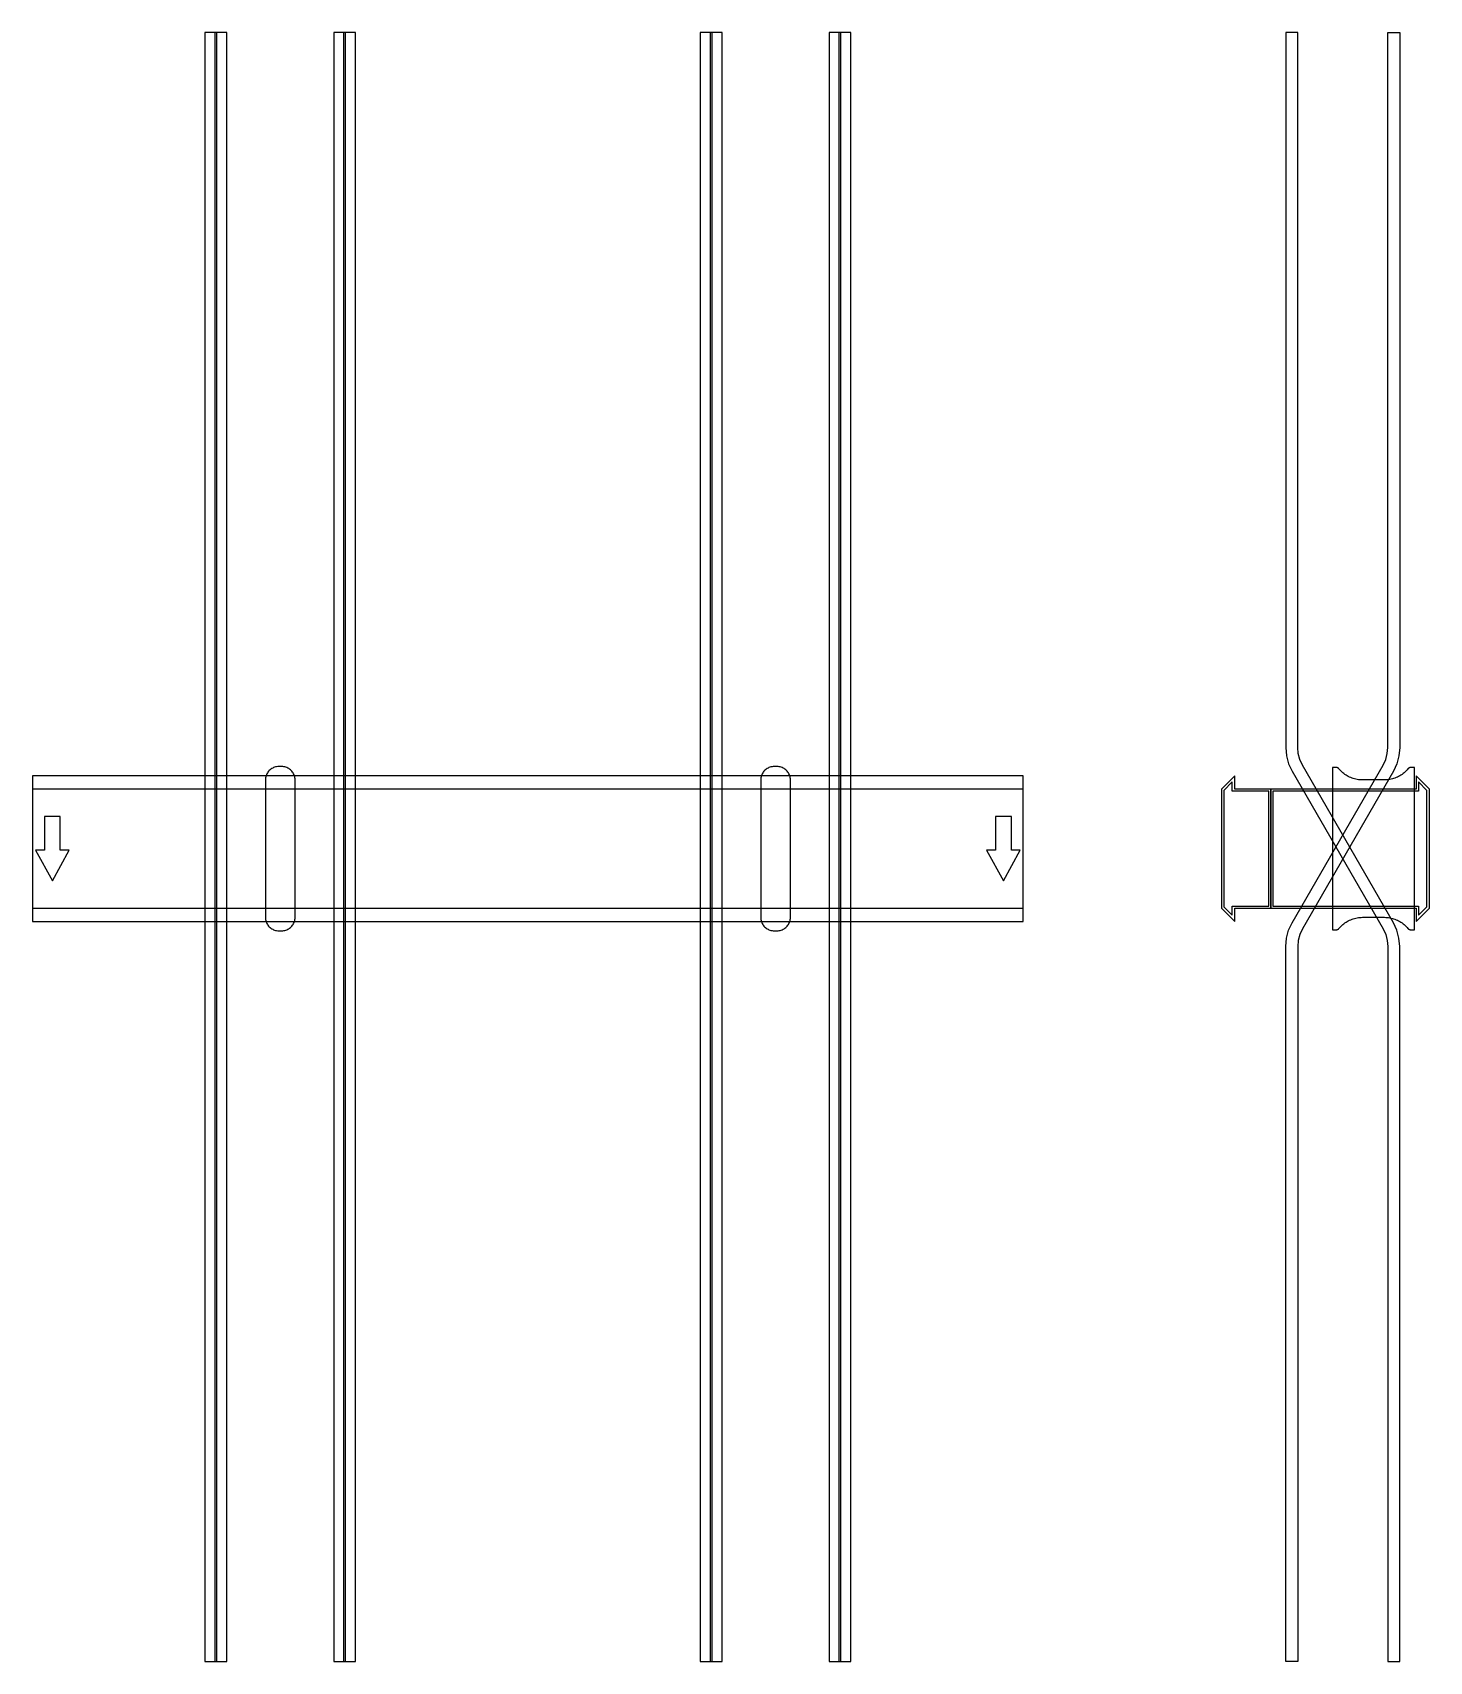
# Model space of a CAD drawing. Extents: x 0 to 1410, y -820 to 823.
import ezdxf

# ---------------------------------------------------------------- set-up
doc = ezdxf.new("R2010")
doc.units = 0
doc.layers.add('Halfen', color=7, linetype='CONTINUOUS')

msp = doc.modelspace()

# ---------------------------------------------------------------- linework, layer by layer
at = {"layer": 'Halfen', "color": 7}
for points in [[(186, -819.914), (186, 823.254), (174, 823.254), (174, -819.914)], [(196, -819.914), (196, 823.254), (184, 823.254), (184, -819.914)], [(316, -819.914), (316, 823.254), (304, 823.254), (304, -819.914)], [(326, -819.914), (326, 823.254), (314, 823.254), (314, -819.914)], [(686, -819.914), (686, 823.254), (674, 823.254), (674, -819.914)], [(696, -819.914), (696, 823.254), (684, 823.254), (684, -819.914)], [(816, -819.914), (816, 823.254), (804, 823.254), (804, -819.914)], [(826, -819.914), (826, 823.254), (814, 823.254), (814, -819.914)], [(1380, -819.914), (1380, -98.785), (1379.271, -90.449), (1377.105, -82.368), (1373.569, -74.785), (1281.823, 84.124), (1279.171, 89.812), (1277.547, 95.873), (1277, 102.124), (1277, 162.254), (1277, 823.254), (1265, 823.254), (1265, 162.254), (1265, 102.124), (1265.729, 93.789), (1267.895, 85.707), (1271.431, 78.124), (1363.177, -80.785), (1365.829, -86.472), (1367.453, -92.533), (1368, -98.785), (1368, -819.914)], [(1265, -819.914), (1265, -98.785), (1265.729, -90.449), (1267.895, -82.368), (1271.431, -74.785), (1363.177, 84.124), (1365.829, 89.812), (1367.453, 95.873), (1368, 102.124), (1368, 162.254), (1368, 823.254), (1380, 823.254), (1380, 162.254), (1380, 102.124), (1379.271, 93.789), (1377.105, 85.707), (1373.569, 78.124), (1281.823, -80.785), (1279.171, -86.472), (1277.547, -92.533), (1277, -98.785), (1277, -819.914)], [(265, -69.3), (265, -56.8), (265, 69.3), (264.958, 70.359), (264.834, 71.412), (264.627, 72.452), (264.339, 73.472), (263.972, 74.466), (263.529, 75.429), (263.011, 76.354), (262.422, 77.235), (261.765, 78.068), (261.046, 78.846), (260.268, 79.565), (259.435, 80.222), (258.554, 80.811), (257.629, 81.329), (256.666, 81.772), (255.672, 82.139), (254.652, 82.427), (253.612, 82.634), (252.559, 82.758), (251.5, 82.8), (248.5, 82.8), (247.441, 82.758), (246.388, 82.634), (245.348, 82.427), (244.328, 82.139), (243.334, 81.772), (242.371, 81.329), (241.446, 80.811), (240.565, 80.222), (239.732, 79.565), (238.954, 78.846), (238.235, 78.068), (237.578, 77.235), (236.989, 76.354), (236.471, 75.429), (236.028, 74.466), (235.661, 73.472), (235.373, 72.452), (235.166, 71.412), (235.042, 70.359), (235, 69.3), (235, -56.8), (235, -69.3), (235.042, -70.359), (235.166, -71.412), (235.373, -72.452), (235.661, -73.472), (236.028, -74.466), (236.471, -75.429), (236.989, -76.354), (237.578, -77.235), (238.235, -78.068), (238.954, -78.846), (239.732, -79.565), (240.565, -80.222), (241.446, -80.811), (242.371, -81.329), (243.334, -81.772), (244.328, -82.139), (245.348, -82.427), (246.388, -82.634), (247.441, -82.758), (248.5, -82.8), (251.5, -82.8), (252.559, -82.758), (253.612, -82.634), (254.652, -82.427), (255.672, -82.139), (256.666, -81.772), (257.629, -81.329), (258.554, -80.811), (259.435, -80.222), (260.268, -79.565), (261.046, -78.846), (261.765, -78.068), (262.422, -77.235), (263.011, -76.354), (263.529, -75.429), (263.972, -74.466), (264.339, -73.472), (264.627, -72.452), (264.834, -71.412), (264.958, -70.359), (265, -69.3)], [(765, -69.3), (765, -56.8), (765, 69.3), (764.958, 70.359), (764.834, 71.412), (764.627, 72.452), (764.339, 73.472), (763.972, 74.466), (763.529, 75.429), (763.011, 76.354), (762.422, 77.235), (761.765, 78.068), (761.046, 78.846), (760.268, 79.565), (759.435, 80.222), (758.554, 80.811), (757.629, 81.329), (756.666, 81.772), (755.672, 82.139), (754.652, 82.427), (753.612, 82.634), (752.559, 82.758), (751.5, 82.8), (748.5, 82.8), (747.441, 82.758), (746.388, 82.634), (745.348, 82.427), (744.328, 82.139), (743.334, 81.772), (742.371, 81.329), (741.446, 80.811), (740.565, 80.222), (739.732, 79.565), (738.954, 78.846), (738.235, 78.068), (737.578, 77.235), (736.989, 76.354), (736.471, 75.429), (736.028, 74.466), (735.661, 73.472), (735.373, 72.452), (735.166, 71.412), (735.042, 70.359), (735, 69.3), (735, -56.8), (735, -69.3), (735.042, -70.359), (735.166, -71.412), (735.373, -72.452), (735.661, -73.472), (736.028, -74.466), (736.471, -75.429), (736.989, -76.354), (737.578, -77.235), (738.235, -78.068), (738.954, -78.846), (739.732, -79.565), (740.565, -80.222), (741.446, -80.811), (742.371, -81.329), (743.334, -81.772), (744.328, -82.139), (745.348, -82.427), (746.388, -82.634), (747.441, -82.758), (748.5, -82.8), (751.5, -82.8), (752.559, -82.758), (753.612, -82.634), (754.652, -82.427), (755.672, -82.139), (756.666, -81.772), (757.629, -81.329), (758.554, -80.811), (759.435, -80.222), (760.268, -79.565), (761.046, -78.846), (761.765, -78.068), (762.422, -77.235), (763.011, -76.354), (763.529, -75.429), (763.972, -74.466), (764.339, -73.472), (764.627, -72.452), (764.834, -71.412), (764.958, -70.359), (765, -69.3)], [(0, -73.5), (1000, -73.5), (1000, 73.5), (0, 73.5)], [(1250, -60), (1250, 60), (1213.5, 60), (1213.5, 73.5), (1200, 60), (1200, -60), (1213.5, -73.5), (1213.5, -60)], [(1248, -58), (1248, 58), (1211, 58), (1211, 67.25), (1202.5, 58.75), (1202.5, -58.75), (1211, -67.25), (1211, -58)], [(1410, -60), (1410, 60), (1396.5, 73.5), (1396.5, 60), (1250, 60), (1250, -60), (1396.5, -60), (1396.5, -73.5)], [(1407.5, -58.75), (1407.5, 58.75), (1399, 67.25), (1399, 58), (1252, 58), (1252, -58), (1399, -58), (1399, -67.25)], [(1395, -81.8), (1395, 81.8), (1391, 81.8), (1390.846, 81.797), (1390.691, 81.786), (1390.538, 81.769), (1390.385, 81.746), (1390.234, 81.715), (1390.084, 81.678), (1389.936, 81.634), (1389.789, 81.584), (1389.646, 81.527), (1389.505, 81.464), (1389.366, 81.395), (1389.231, 81.32), (1389.1, 81.239), (1388.972, 81.153), (1388.848, 81.06), (1388.728, 80.963), (1388.613, 80.86), (1388.502, 80.752), (1388.397, 80.639), (1388.296, 80.522), (1387.41, 79.491), (1386.479, 78.5), (1385.505, 77.551), (1384.491, 76.646), (1383.437, 75.787), (1382.347, 74.975), (1381.222, 74.211), (1380.064, 73.499), (1378.876, 72.838), (1377.66, 72.23), (1376.418, 71.676), (1375.153, 71.178), (1373.867, 70.736), (1372.563, 70.351), (1371.243, 70.024), (1369.911, 69.756), (1368.567, 69.547), (1367.216, 69.397), (1365.859, 69.307), (1364.5, 69.277), (1342.5, 69.277), (1341.141, 69.307), (1339.784, 69.397), (1338.433, 69.547), (1337.089, 69.756), (1335.757, 70.024), (1334.437, 70.351), (1333.133, 70.736), (1331.847, 71.178), (1330.582, 71.676), (1329.34, 72.23), (1328.124, 72.838), (1326.936, 73.499), (1325.778, 74.211), (1324.653, 74.975), (1323.563, 75.787), (1322.509, 76.646), (1321.495, 77.551), (1320.521, 78.5), (1319.59, 79.491), (1318.704, 80.522), (1318.603, 80.639), (1318.498, 80.752), (1318.387, 80.86), (1318.272, 80.963), (1318.152, 81.06), (1318.028, 81.153), (1317.9, 81.239), (1317.769, 81.32), (1317.634, 81.395), (1317.495, 81.464), (1317.354, 81.527), (1317.211, 81.584), (1317.064, 81.634), (1316.916, 81.678), (1316.766, 81.715), (1316.615, 81.746), (1316.462, 81.769), (1316.309, 81.786), (1316.154, 81.797), (1316, 81.8), (1312, 81.8), (1312, -81.8), (1316, -81.8), (1316.154, -81.797), (1316.309, -81.786), (1316.462, -81.769), (1316.615, -81.746), (1316.766, -81.715), (1316.916, -81.678), (1317.064, -81.634), (1317.211, -81.584), (1317.354, -81.527), (1317.495, -81.464), (1317.634, -81.395), (1317.769, -81.32), (1317.9, -81.239), (1318.028, -81.153), (1318.152, -81.06), (1318.272, -80.963), (1318.387, -80.86), (1318.498, -80.752), (1318.603, -80.639), (1318.704, -80.522), (1319.59, -79.491), (1320.521, -78.5), (1321.495, -77.551), (1322.509, -76.646), (1323.563, -75.787), (1324.653, -74.975), (1325.778, -74.211), (1326.936, -73.499), (1328.124, -72.838), (1329.34, -72.23), (1330.582, -71.676), (1331.847, -71.178), (1333.133, -70.736), (1334.437, -70.351), (1335.757, -70.024), (1337.089, -69.756), (1338.433, -69.547), (1339.784, -69.397), (1341.141, -69.307), (1342.5, -69.277), (1364.5, -69.277), (1365.859, -69.307), (1367.216, -69.397), (1368.567, -69.547), (1369.911, -69.756), (1371.243, -70.024), (1372.563, -70.351), (1373.867, -70.736), (1375.153, -71.178), (1376.418, -71.676), (1377.66, -72.23), (1378.876, -72.838), (1380.064, -73.499), (1381.222, -74.211), (1382.347, -74.975), (1383.437, -75.787), (1384.491, -76.646), (1385.505, -77.551), (1386.479, -78.5), (1387.41, -79.491), (1388.296, -80.522), (1388.397, -80.639), (1388.502, -80.752), (1388.613, -80.86), (1388.728, -80.963), (1388.848, -81.06), (1388.972, -81.153), (1389.1, -81.239), (1389.231, -81.32), (1389.366, -81.395), (1389.505, -81.464), (1389.646, -81.527), (1389.789, -81.584), (1389.936, -81.634), (1390.084, -81.678), (1390.234, -81.715), (1390.385, -81.746), (1390.538, -81.769), (1390.691, -81.786), (1390.846, -81.797), (1391, -81.8)], [(0, -60), (1000, -60), (1000, 60), (0, 60)], [(20, -32.5), (37, -1.5), (28, -1.5), (28, 32.5), (12, 32.5), (12, -1.5), (3, -1.5)], [(980, -32.5), (997, -1.5), (988, -1.5), (988, 32.5), (972, 32.5), (972, -1.5), (963, -1.5)]]:
    msp.add_lwpolyline(points, close=True, dxfattribs=at)

doc.saveas('drawing.dxf')
